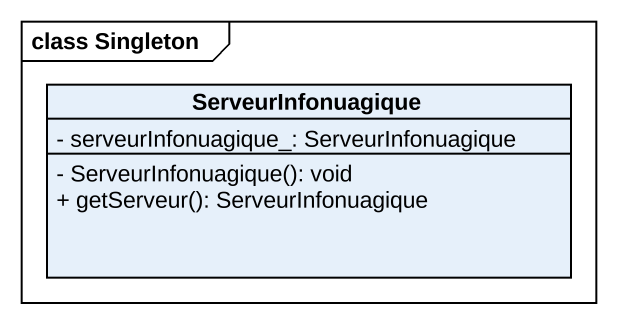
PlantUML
@startuml
mainframe class Singleton
hide circle
hide empty members
skinparam classAttributeIconSize 0
class ServeurInfonuagique {
  - serveurInfonuagique_: ServeurInfonuagique
  - ServeurInfonuagique(): void
  + getServeur(): ServeurInfonuagique
}
@enduml
